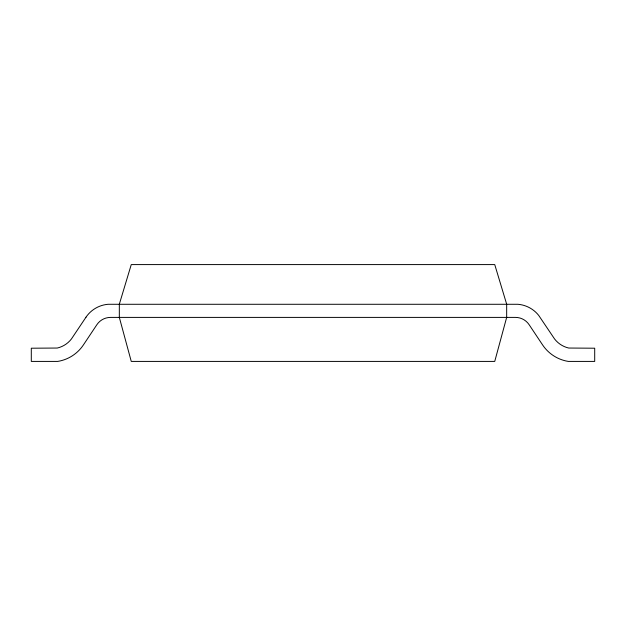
<?xml version="1.0" encoding="UTF-8"?>
<svg xmlns="http://www.w3.org/2000/svg" width="626" height="626" viewBox="0 0 626 626"><rect width="100%" height="100%" fill="white"/><g stroke="black" fill="none" stroke-linecap="round" stroke-linejoin="round"><path stroke-width="0.94" d="M506.669 317.398L494.743 361.413L131.257 361.413L119.331 317.398L119.331 304.197L131.257 264.587L494.743 264.587L506.669 304.197L506.669 317.398M86.005 317.186L71.434 338.956A24.946 24.946 0 0 1 57.295 348.04L31.3 348.212L31.3 361.413L57.709 361.413A38.163 38.163 0 0 0 83.43 344.887L96.85 324.73A16.433 16.433 0 0 1 110.528 317.405L515.472 317.398A16.433 16.433 0 0 1 529.15 324.73L542.57 344.887A38.163 38.163 0 0 0 568.291 361.413L594.7 361.413L594.7 348.212L568.705 348.04A24.946 24.946 0 0 1 554.566 338.956L538.728 315.441A29.649 29.649 0 0 0 517.898 304.283L108.102 304.283A29.649 29.649 0 0 0 87.272 315.441L86.005 317.186"/></g></svg>
